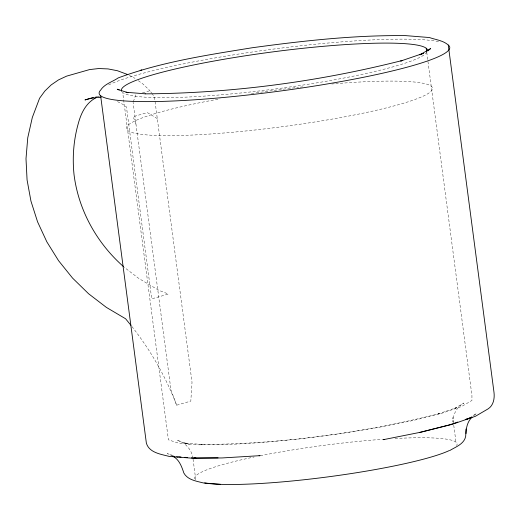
<?xml version="1.0" encoding="UTF-8"?>
<svg xmlns="http://www.w3.org/2000/svg" width="520" height="520" viewBox="0 0 520 520"><rect width="100%" height="100%" fill="white"/><g stroke="black" fill="none" stroke-linecap="round" stroke-linejoin="round"><path stroke-width="0.39" stroke-dasharray="2.6 1.95" d="M133.367 101.621L135.779 94.79L137.267 94.354M427.024 51.974L426.218 53.131A154.381 18.545 -7.5 0 1 274.463 89.083A154.381 18.545 -7.5 0 1 122.681 92.515L168.409 439.829L178.756 443.203L198.738 444.841L227 444.626L261.606 442.579L300.209 438.834L340.171 433.647L378.768 427.375L413.374 420.446L441.63 413.329L461.604 406.504L471.946 400.452L471.939 395.564L426.738 52.208M473.408 415.87L476.567 413.504L471.302 416.591M98.137 96.759L99.554 96.096M95.609 96.863L99.405 95.765M142.493 92.846L149.948 90.688L151.749 93.177M131.898 326.534C150.657 350.311 165.841 376.903 176.644 405.204L190.814 401.102L192.017 382.285L154.447 96.902L152.198 93.795M173.329 455.591L167.303 453.629L172.172 455.696M129.285 75.368L135.012 78.338M117.474 101.576L122.798 104.338L126.451 106.951L151.723 298.87L168.428 294.041L159.042 290.42L138.638 278.337L124.15 267.221M157.306 118.612L147.342 112.593L133.172 116.688L135.954 124.091M138.3 80.691L142.916 83.987L149.948 90.688M176.644 405.204L170.95 389.896L133.101 102.382M192.946 458.374C191.893 449.82 185.302 442.338 176.924 440.271L189.234 444.288L184.08 443.001L203.327 444.574L201.025 444.516C281.281 444.009 361.608 433.29 439.387 413.595L437.236 414.226L456.476 407.661L454.09 408.772L463.866 403.046C457.197 406.738 452.901 414.147 452.933 421.766L452.926 417.573L453.648 424.457M453.752 425.256L455.975 442.143M193.05 459.179L195.806 480.084M194.805 478.822A132.327 15.899 -7.5 0 1 254.085 457.009M260.273 455.741A132.327 15.899 -7.5 0 1 382.831 439.283M395.083 438.516A132.327 15.899 -7.5 0 1 456.599 445.556M335.712 83.674A154.381 18.545 -7.5 0 1 402.084 103.656A154.381 18.545 -7.5 0 1 158.886 135.531A154.381 18.545 -7.5 0 1 220.025 98.839M251.42 93.62A154.381 18.545 -7.5 0 1 255.437 93.009M256.243 92.892A154.381 18.545 -7.5 0 1 298.63 87.321M300.235 87.139A154.381 18.545 -7.5 0 1 302.692 86.866M331.832 83.999A154.381 18.545 -7.5 0 1 334.945 83.74M108.654 84.923A176.813 21.242 -7.5 0 1 274.768 48.919A176.813 21.242 -7.5 0 1 440.447 41.951"/><path stroke-width="0.78" d="M449.644 450.606C455.533 446.947 464.061 444.204 465.66 436.449C465.998 429.644 466.7 422.24 471.978 417.235M427.921 50.889L430.579 48.581L419.906 54.834L423.495 53.268L400.757 61.029L402.344 60.489C318.435 81.737 231.77 93.301 145.184 93.853M96.005 97.747C85.989 102.876 81.055 113.159 78.28 123.572C73.606 140.108 72.267 157.378 74.016 174.46C78.416 210.002 96.778 243.1 123.585 266.663M467.35 418.906L466.037 419.679L470.509 417.723L465.257 419.517M448.272 45.032C443.112 40.423 435.715 39.754 429.403 37.538L405.704 35.627C354.231 35.061 302.952 40.813 252.025 47.782C206.915 55.094 161.258 61.971 118.216 77.909C112.392 81.9 104.566 83.889 100.62 90.135A176.813 21.242 -7.5 0 0 274.469 91.799A176.813 21.242 -7.5 0 0 448.272 45.032L493.994 392.353C494.735 398.385 493.558 405.548 487.942 408.967L475.436 416.279L452.654 424.171L421.337 432.101L383.37 439.673L384.332 439.51M457.75 422.078L449.495 424.899L419.77 432.387M140.192 70.401L141.785 69.862M93.334 97.526L84.974 99.938L91.085 98.234L97.474 97.507L101.101 97.65M259.064 455.76L260.117 455.663L222.053 457.951L191.841 458.178L169.104 456.391C160.927 454.2 149.071 452.757 146.354 443.047L100.627 95.726M218.082 457.86L193.98 458.042L196.112 458.231L191.341 457.841M145.294 93.828L126.016 92.255L127.953 92.71L117.273 89.226L119.236 90.038M174.571 456.456L172.952 456.326L174.187 456.43M178.607 456.794L181.038 456.989M184.971 457.321L187.512 457.516M220.623 484.354L203.307 482.937C196.411 481.124 187.609 479.947 183.846 473.005C181.766 466.739 179.394 459.934 173.277 456.424M176.638 456.8L177.847 457.067M127.855 74.62L117.37 70.714L108.056 68.919L98.709 68.543L89.551 69.589L66.618 76.128L58.48 79.911L51.148 84.942L44.798 91.104L39.585 98.248L32.312 117.501L27.755 137.767L26 158.704L27.073 179.94L30.953 201.117L37.583 221.871L46.839 241.839L58.565 260.689L72.559 278.089L88.582 293.742L106.359 307.378L125.587 318.76L130.956 325.319M426.218 48.25L426.634 51.415M466.011 428.994L466.018 433.55M449.026 450.678A132.327 15.899 -7.5 0 1 328.53 476.801A132.327 15.899 -7.5 0 1 204.672 482.976M121.615 91.26A154.381 18.545 -7.5 0 1 271.557 52.052A154.381 18.545 -7.5 0 1 427.499 50.876"/></g></svg>
